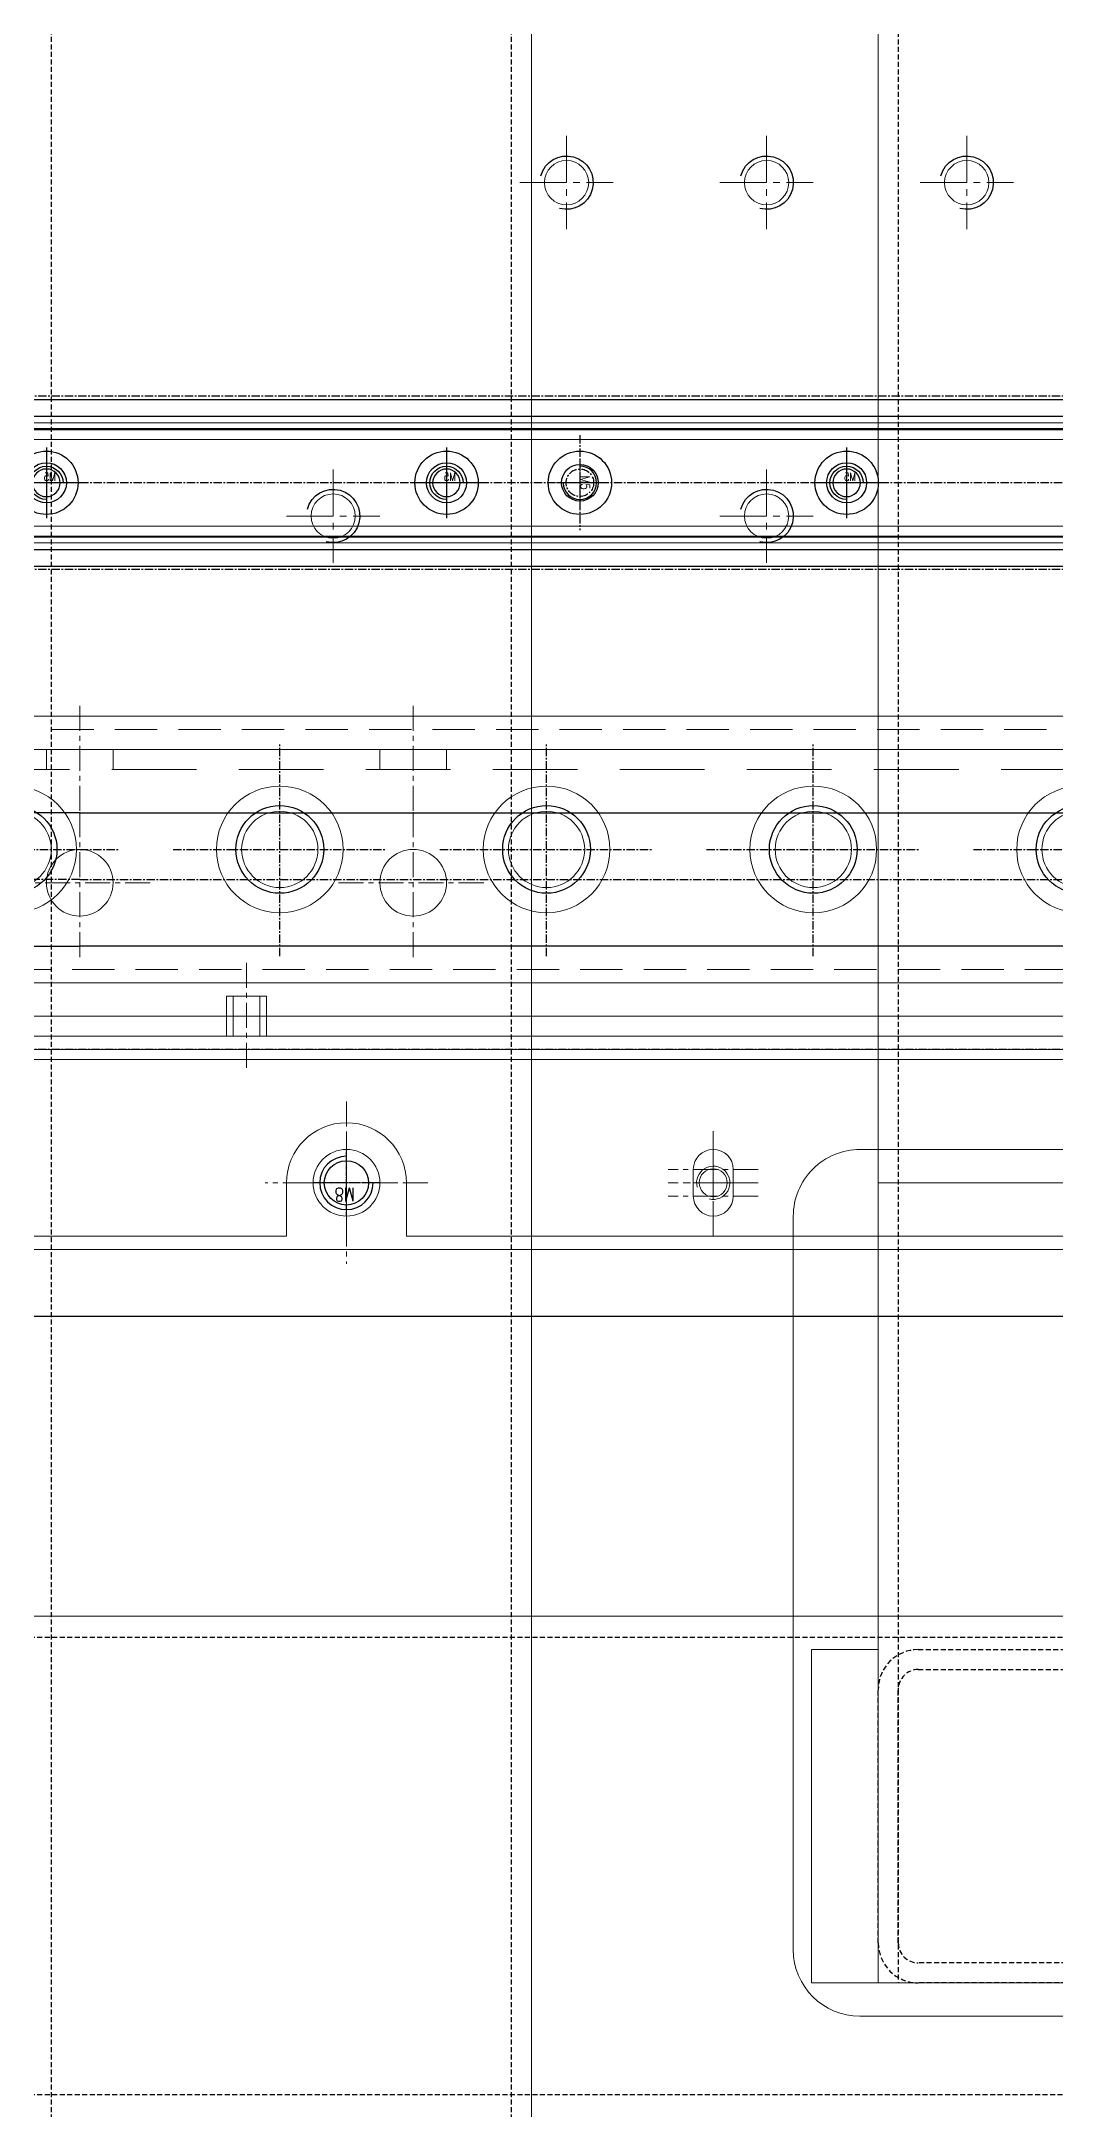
# Model space of a CAD drawing. Header units: millimetres. Extents: x -32759 to 129432, y 390 to 54305.
# Drawn here: x 28769.5 to 28921.6, y 24907.9 to 25218.1 of the extents above; entities that cross this region are included whole.
import ezdxf

# ---------------------------------------------------------------- set-up
doc = ezdxf.new("R2010")
doc.units = ezdxf.units.MM
for name, pattern in [('AM_ISO08W050', [18, 12, -1.5, 3, -1.5]), ('CENTER', [2, 1.25, -0.25, 0.25, -0.25]), ('CENTER1', [10, 7, -1, 1, -1]), ('HIDDEN', [0.375, 0.25, -0.125]), ('HIDDEN2', [4.7625, 3.175, -1.5875]), ('HIDDENX2', [19.05, 12.7, -6.35])]:
    doc.linetypes.add(name, pattern=pattern)
for name, color, linetype in [('01a', 8, 'Continuous'), ('01d', 211, 'Continuous'), ('44', 4, 'CENTER'), ('8', 17, 'Continuous'), ('CENTER', 1, 'CENTER'), ('CL', 1, 'CENTER'), ('FL', 3, 'Continuous'), ('HL', 2, 'HIDDEN'), ('THIN', 3, 'Continuous')]:
    doc.layers.add(name, color=color, linetype=linetype)
for name, color, linetype, lineweight in [('03 중심선', 1, 'CENTER', 25), ('1111111', 1, 'Continuous', 25), ('_BODY', 7, 'Continuous', 13), ('AM_4', 3, 'Continuous', 25), ('AM_7', 4, 'AM_ISO08W050', 25), ('AM_9', 253, 'Continuous', 0)]:
    doc.layers.add(name, color=color, linetype=linetype, lineweight=lineweight)
doc.styles.add('ROAMNS', font='romans.shx', dxfattribs={"width": 0.8, "bigfont": 'whgtxt.shx'})
doc.styles.add('ROMANS', font='romans')
doc.styles.get("Standard").update_dxf_attribs({"font": 'arial.ttf'})

# ---------------------------------------------------------------- blocks, each defined once
blk = doc.blocks.new('rtuyawda')
at = {"ltscale": 0.5}
blk.add_line((204600.39, 31563.9), (202390.39, 31563.9), dxfattribs=at)
at = {"layer": 'HL', "ltscale": 3}
for p, q in [((202390.39, 31635.9), (204600.39, 31635.9)), ((202390.39, 31566.9), (204600.39, 31566.9))]:
    blk.add_line(p, q, dxfattribs=at)
blk = doc.blocks.new('r6ewet')
at = {"ltscale": 0.5}
for p, q in [((205552.73, 30649.74), (205627.73, 30649.74)), ((205627.73, 30649.74), (205627.73, 30224.74))]:
    blk.add_line(p, q, dxfattribs=at)
at = {"layer": 'HL', "ltscale": 3}
for p, q in [((205555.93, 30224.74), (205555.93, 30649.74)), ((205624.53, 30224.74), (205624.53, 30649.74))]:
    blk.add_line(p, q, dxfattribs=at)
blk = doc.blocks.new('78544')
at = {"color": 0}
for name, p in [('rtuyawda', (-12396.08, -8094.85)), ('r6ewet', (-14113.42, -7180.69))]:
    blk.add_blockref(name, p, dxfattribs=at)
blk = doc.blocks.new('546YQQR3')
at = {"ltscale": 0.5}
for p, q in [((207388.28, 17178.89), (207278.28, 17178.89)), ((207268.28, 17168.89), (207268.28, 16766.14)), ((207398.28, 17168.89), (207398.28, 16766.14))]:
    blk.add_line(p, q, dxfattribs=at)
for centre, start, end in [((207278.28, 17168.89, 0), 90, 180), ((207388.28, 17168.89, 0), 360, 90)]:
    blk.add_arc(centre, 10, start, end, dxfattribs=at)
blk = doc.blocks.new('UYEWS')
blk.add_blockref('546YQQR3', (0, 293.69))
blk = doc.blocks.new('T7ETT')
at = {"ltscale": 0.5}
blk.add_line((206535.87, 18518.09), (208158.87, 18518.09), dxfattribs=at)
at = {"layer": 'HL', "ltscale": 3}
for p, q in [((206535.87, 18589.89), (208158.87, 18589.89)), ((206535.87, 18521.29), (208158.87, 18521.29))]:
    blk.add_line(p, q, dxfattribs=at)
blk = doc.blocks.new('574534')
blk.add_blockref('UYEWS', (-13724.46, 3117.63))
at = {"rotation": 90}
blk.add_blockref('T7ETT', (212121.92, -187231.41), dxfattribs=at)
blk = doc.blocks.new('A$C4AA64E7E')
at = {"color": 1, "linetype": 'CENTER', "ltscale": 3}
for p, q in [((280, 6.54), (280, -9.54)), ((330, 6.54), (330, -9.54)), ((280, -31.18), (280, -8.82)), ((330, -31.18), (330, -8.82)), ((268.82, -20), (291.18, -20)), ((318.82, -20), (341.18, -20))]:
    blk.add_line(p, q, dxfattribs=at)
at = {"color": 3}
for p, q in [((-20, 0), (630, 0)), ((-20, -40), (630, -40))]:
    blk.add_line(p, q, dxfattribs=at)
at = {"color": 2, "linetype": 'HIDDENX2', "ltscale": 3}
for p, q in [((275, 0), (275, -3)), ((285, 0), (285, -3)), ((325, 0), (325, -3)), ((335, 0), (335, -3))]:
    blk.add_line(p, q, dxfattribs=at)
at = {"color": 2, "linetype": 'HIDDENX2'}
blk.add_line((-20, -3), (630, -3), dxfattribs=at)
at = {"color": 3}
for centre in [(280, -20), (330, -20)]:
    blk.add_circle(centre, 5, dxfattribs=at)
blk = doc.blocks.new('A$C1A602C20')
at = {"color": 1, "linetype": 'CENTER', "ltscale": 3}
blk.add_line((193.16, -126.25), (193.16, -110.32), dxfattribs=at)
for p, q in [((190.16, -121.52), (190.16, -115.52)), ((196.16, -115.52), (190.16, -115.52)), ((191.16, -121.52), (191.16, -115.52)), ((195.16, -121.52), (195.16, -115.52)), ((196.16, -121.52), (196.16, -115.52))]:
    blk.add_line(p, q)
at = {"color": 3}
for p, q in [((503.16, -121.52), (-116.84, -121.52)), ((503.16, -123.52), (-116.84, -123.52))]:
    blk.add_line(p, q, dxfattribs=at)
blk = doc.blocks.new('1_4 STS SORKET_FV')
for radius in [9.5, 5.72]:
    blk.add_circle((9246.98, -3524.99), radius)
at = {"layer": 'CENTER'}
for p, q in [((9246.98, -3508.99), (9246.98, -3540.99)), ((9262.98, -3524.99), (9230.98, -3524.99))]:
    blk.add_line(p, q, dxfattribs=at)
at = {"layer": 'THIN'}
blk.add_circle((9246.98, -3524.99), 6.58, dxfattribs=at)
blk = doc.blocks.new('A$C22B00287')
at = {"color": 2, "linetype": 'HIDDEN2', "ltscale": 2}
for p, q in [((520, 50), (-80, 50)), ((-80, 14), (520, 14))]:
    blk.add_line(p, q, dxfattribs=at)
blk.add_lwpolyline([(519, 52), (-79, 52), (-80, 51), (-80, 13), (-79, 12), (519, 12), (520, 13), (520, 51)], close=True)
at = {"xscale": -1}
for p in [(9446.98, 3556.99), (9486.98, 3556.99), (9526.98, 3556.99), (9566.98, 3556.99), (9606.98, 3556.99)]:
    blk.add_blockref('1_4 STS SORKET_FV', p, dxfattribs=at)
blk = doc.blocks.new('A$C1D586A40')
at = {"color": 1, "linetype": 'CENTER', "ltscale": 3}
for p, q in [((475, 611.58), (475, 635.94)), ((530, 631.76), (530, 615.76)), ((487.18, 623.76), (462.82, 623.76)), ((536.75, 625.76), (523.25, 625.76)), ((536.75, 623.76), (523.25, 623.76)), ((536.75, 621.76), (523.25, 621.76))]:
    blk.add_line(p, q, dxfattribs=at)
at = {"color": 3}
for p, q in [((359, 631.76), (466, 631.76)), ((466, 623.76), (466, 631.76)), ((484, 631.76), (591, 631.76)), ((484, 623.76), (484, 631.76)), ((527, 625.76), (527, 621.76)), ((533, 621.76), (533, 625.76)), ((121, 605.26), (799, 605.26))]:
    blk.add_line(p, q, dxfattribs=at)
at = {"color": 1, "linetype": 'CENTER1'}
for p, q in [((475, 616.76), (475, 630.76)), ((530, 619.19), (530, 628.34)), ((468, 623.76), (482, 623.76)), ((534.58, 623.76), (525.42, 623.76)), ((473, 516.76), (473, 530.76)), ((538, 516.76), (538, 530.76)), ((466, 523.76), (480, 523.76)), ((531, 523.76), (545, 523.76)), ((508, 466.76), (508, 480.76)), ((538, 466.76), (538, 480.76)), ((568, 466.76), (568, 480.76)), ((501, 473.76), (515, 473.76)), ((531, 473.76), (545, 473.76)), ((561, 473.76), (575, 473.76))]:
    blk.add_line(p, q, dxfattribs=at)
at = {"color": 2, "linetype": 'HIDDENX2'}
blk.add_line((121, 603.76), (799, 603.76), dxfattribs=at)
at = {"color": 2, "ltscale": 10}
blk.add_lwpolyline([(785, 451.31), (785, 633.76), (135, 633.76), (135, 53.76), (785, 53.76), (785, 252.03)], dxfattribs=at)
at = {"color": 2}
blk.add_circle((475, 623.76), 5, dxfattribs=at)
at = {"color": 3}
blk.add_circle((530, 623.76), 2.1, dxfattribs=at)
at = {"ltscale": 10}
for centre in [(473, 523.76), (538, 523.76), (508, 473.76), (538, 473.76), (568, 473.76)]:
    blk.add_circle(centre, 3.32, dxfattribs=at)
at = {"color": 3}
for centre, radius, start, end in [((530, 625.76), 3, 0, 180), ((475, 623.76), 9, 180, 0), ((530, 621.76), 3, 180, 0)]:
    blk.add_arc(centre, radius, start, end, dxfattribs=at)
blk.add_arc((530, 623.76), 2.5, 164.966, 104.591)
at = {"layer": 'THIN', "ltscale": 10}
for centre in [(473, 523.76), (538, 523.76), (508, 473.76), (538, 473.76), (568, 473.76)]:
    blk.add_arc(centre, 4, 195, 105, dxfattribs=at)
at = {"ltscale": 10, "xscale": -1, "rotation": 180}
blk.add_blockref('A$C1A602C20', (266.84, 480.25), dxfattribs=at)
at = {"xscale": -1, "rotation": 180}
blk.add_blockref('A$C4AA64E7E', (155, 558.76), dxfattribs=at)
blk.add_blockref('A$C22B00287', (225, 541.76))
blk = doc.blocks.new('ORDERNO')
at = {"color": 3}
blk.add_attdef('ORDER', (0, 0), '', height=5, dxfattribs=at)
blk = doc.blocks.new('lyk-2536')
at = {"ltscale": 0.5}
blk.add_circle((187210.73, 49646.6), 2.07, dxfattribs=at)
at = {"layer": '03 중심선'}
for p, q in [((187210.73, 49651.88), (187210.73, 49641.32)), ((187205.45, 49646.6), (187216.01, 49646.6))]:
    blk.add_line(p, q, dxfattribs=at)
at = {"layer": '1111111'}
blk.add_arc((187210.73, 49646.6), 2.5, 270, 180, dxfattribs=at)
at = {"color": 2}
ref = blk.add_blockref('ORDERNO', (187209.31, 49646.9), dxfattribs=dict(at, xscale=0.4000000000014552, yscale=0.4000000000014552, zscale=0.4000000000014552))
ref.add_attrib('ORDER', 'M5', (187209.31, 49646.9), dxfattribs={"color": 0, "height": 1.2, "style": 'ROMANS', "width": 0.8})
blk = doc.blocks.new('lyk-2709')
for p, q in [((175451.15, 19887.86), (174871.15, 19887.86)), ((175451.15, 19862.86), (174871.15, 19862.86))]:
    blk.add_line(p, q)
for radius in [4.75, 2.75]:
    blk.add_circle((175111.15, 19875.36), radius)
at = {"layer": 'CENTER'}
for p, q in [((175111.15, 19868.24), (175111.15, 19882.49)), ((174866.83, 19875.36), (175456.2, 19875.36))]:
    blk.add_line(p, q, dxfattribs=at)
at = {"extrusion": (0, 0, -1), "zscale": -1, "rotation": 180}
for p in [(12139.57, 69521.97), (12079.57, 69521.97), (12019.57, 69521.97)]:
    blk.add_blockref('lyk-2536', p, dxfattribs=at)
blk = doc.blocks.new('sdfgsdfgsdgfsd')
at = {"layer": 'AM_4'}
for p, q in [((150479.65, 21187.66), (149899.65, 21187.66)), ((150479.65, 21185.65), (149899.65, 21185.65)), ((150479.65, 21169.67), (149899.65, 21169.67)), ((150479.65, 21167.66), (149899.65, 21167.66))]:
    blk.add_line(p, q, dxfattribs=at)
for centre, radius in [((150099.65, 21177.66), 4.75), ((150159.65, 21177.66), 4.75), ((150219.65, 21177.66), 4.75), ((150099.65, 21177.66), 3), ((150159.65, 21177.66), 3), ((150219.65, 21177.66), 3)]:
    blk.add_circle(centre, radius, dxfattribs=at)
at = {"layer": 'AM_7'}
for p, q in [((150099.65, 21172.67), (150099.65, 21182.65)), ((150159.65, 21172.67), (150159.65, 21182.65)), ((150219.65, 21172.67), (150219.65, 21182.65)), ((150094.67, 21177.66), (150104.64, 21177.66)), ((150154.67, 21177.66), (150164.64, 21177.66)), ((150214.67, 21177.66), (150224.64, 21177.66))]:
    blk.add_line(p, q, dxfattribs=at)
at = {"layer": 'AM_9'}
for p, q in [((150479.65, 21186.66), (149899.65, 21186.66)), ((150479.65, 21185.81), (149899.65, 21185.81)), ((150479.65, 21184.16), (149899.65, 21184.16)), ((150479.65, 21171.16), (149899.65, 21171.16)), ((150479.65, 21169.5), (149899.65, 21169.5)), ((150479.65, 21168.66), (149899.65, 21168.66))]:
    blk.add_line(p, q, dxfattribs=at)
blk = doc.blocks.new('XCVBXCVBBCV')
blk.add_circle((150256.28, 21702.5), 3.32)
at = {"layer": 'CL', "ltscale": 0.5}
for p, q in [((150256.28, 21707.5), (150256.28, 21697.5)), ((150251.28, 21702.5), (150261.28, 21702.5))]:
    blk.add_line(p, q, dxfattribs=at)
at = {"layer": 'FL', "color": 1}
blk.add_arc((150256.28, 21702.5), 4, 270, 180, dxfattribs=at)
at = {"color": 2, "insert": (150255.02, 21705.26), "char_height": 2, "width": 5.28, "attachment_point": 1, "style": 'ROAMNS'}
blk.add_mtext('M8', dxfattribs=at)
blk = doc.blocks.new('asdfassas')
at = {"ltscale": 0.5}
blk.add_line((130716.24, 40325.74), (129956.24, 40325.74), dxfattribs=at)
blk.add_blockref('XCVBXCVBBCV', (-19895.04, 18603.25))
blk = doc.blocks.new('ghsdfgsdf')
blk.add_circle((150255.99, 21632.33), 2.07)
at = {"layer": 'CL'}
for p, q in [((150255.99, 21635.83), (150255.99, 21628.83)), ((150252.49, 21632.33), (150259.49, 21632.33))]:
    blk.add_line(p, q, dxfattribs=at)
at = {"layer": 'FL', "color": 1}
blk.add_arc((150255.99, 21632.33), 2.5, 270, 180, dxfattribs=at)
at = {"insert": (150254.93, 21633.84), "char_height": 1.4, "width": 3.696, "attachment_point": 1, "style": 'ROAMNS'}
blk.add_mtext('M5', dxfattribs=at)
blk = doc.blocks.new('asfsafdafasffafassaf')
for p, q in [((127749.32, 40240.8), (128329.32, 40240.8)), ((127749.32, 40168.8), (128329.32, 40168.8)), ((127749.32, 40142.8), (128329.32, 40142.8))]:
    blk.add_line(p, q)
at = {"rotation": 90}
blk.add_blockref('ghsdfgsdf', (149621.65, -110100.19), dxfattribs=at)
blk = doc.blocks.new('asdfasffsadf')
for p, q in [((134154.05, 39021.81), (134154.05, 38805.81)), ((134134.05, 38805.81), (134134.05, 39015.25)), ((134134.05, 38805.81), (134134.05, 38646.36)), ((134154.05, 38639.81), (134154.05, 38805.81))]:
    blk.add_line(p, q)
at = {"layer": 'CENTER'}
for q in [(134144.05, 39021.81), (134144.05, 38639.81)]:
    blk.add_line((134144.05, 38805.81), q, dxfattribs=at)
blk = doc.blocks.new('XCVBXCVBXCVBCXCBCXB')
blk.add_blockref('sdfgsdfgsdgfsd', (-13671.99, 15330.34))
at = {"layer": '01a', "rotation": 90}
blk.add_blockref('asdfasffsadf', (175348.47, -97576.55), dxfattribs=at)
at = {"layer": '01d'}
blk.add_blockref('asdfassas', (6141.43, -3692.74), dxfattribs=at)
at = {"layer": '44'}
blk.add_blockref('asfsafdafasffafassaf', (8478.34, -3647.8), dxfattribs=at)
at = {"layer": '8', "ltscale": 0.5}
blk.add_blockref('lyk-2709', (-38643.49, 16632.64), dxfattribs=at)
blk = doc.blocks.new('7RYT')
blk.add_blockref('XCVBXCVBXCVBCXCBCXB', (170827.6, -771.94))
at = {"ltscale": 0.5, "xscale": -1}
blk.add_blockref('A$C1D586A40', (307805.26, 35217.29), dxfattribs=at)
blk = doc.blocks.new('ytudty')
at = {"ltscale": 0.5}
for p, q in [((301354.97, 32243.44), (301354.97, 32253.44)), ((301354.97, 32253.44), (301404.97, 32253.44)), ((301404.97, 32243.44), (301404.97, 32253.44)), ((301354.97, 32243.44), (301404.97, 32243.44))]:
    blk.add_line(p, q, dxfattribs=at)
blk = doc.blocks.new('ryje')
at = {"ltscale": 0.5}
for p, q in [((208578.2, 21455.36), (208578.2, 21335.36)), ((208978.2, 21455.36), (208578.2, 21455.36)), ((208978.2, 21335.36), (208578.2, 21335.36))]:
    blk.add_line(p, q, dxfattribs=at)
blk = doc.blocks.new('trtru')
at = {"layer": 'HL', "ltscale": 3}
for p, q in [((311532.58, 919.21), (311570.58, 919.21)), ((311532.58, 916.21), (311570.58, 916.21)), ((311526.58, 875.21), (311526.58, 913.21)), ((311529.58, 875.21), (311529.58, 913.21)), ((311573.58, 913.21), (311573.58, 875.21)), ((311576.58, 913.21), (311576.58, 875.21)), ((311570.58, 872.21), (311532.58, 872.21)), ((311570.58, 869.21), (311532.58, 869.21))]:
    blk.add_line(p, q, dxfattribs=at)
for centre, radius, start, end in [((311532.58, 913.21), 6, 90, 180), ((311570.58, 913.21), 6, 0, 90), ((311532.58, 913.21), 3, 90, 180), ((311570.58, 913.21), 3, 0, 90), ((311532.58, 875.21), 6, 180, 270), ((311532.58, 875.21), 3, 180, 270), ((311570.58, 875.21), 6, 270, 0), ((311570.58, 875.21), 3, 270, 0)]:
    blk.add_arc(centre, radius, start, end, dxfattribs=at)
blk = doc.blocks.new('uyiry')
at = {"ltscale": 0.5}
for p in [(283472.72, 1551.76), (282672.72, 1501.76)]:
    blk.add_line(p, (282672.72, 1551.76), dxfattribs=at)
at = {"layer": 'HL', "ltscale": 3}
blk.add_line((283472.72, 1548.76), (282672.72, 1548.76), dxfattribs=at)
blk = doc.blocks.new('735w4w')
blk.add_blockref('trtru', (-103133.04, 22736.74))
at = {"color": 3}
blk.add_blockref('uyiry', (-74279.18, 22104.18), dxfattribs=at)
blk = doc.blocks.new('r6uw33')
for name, p in [('ytudty', (-92961.44, -8587.49)), ('735w4w', (0, 0))]:
    blk.add_blockref(name, p)
at = {"color": 6, "xscale": -1, "rotation": 89.99999997665459}
blk.add_blockref('ryje', (229848.9, 232234.14), dxfattribs=at)
blk = doc.blocks.new('y8e5ey')
for name, p, rotation in [('78544', (120364.948, -179805.35), 90), ('574534', (117525.357, -181894.861), 90), ('r6uw33', (120603.837, -196739.575), 90), ('7RYT', (404198.408, 47615.019), 180.0000000000476)]:
    blk.add_blockref(name, p, dxfattribs=dict(rotation=rotation))
blk = doc.blocks.new('1')
at = {"color": 6}
blk.add_blockref('y8e5ey', (-86090.027, -6800.077), dxfattribs=at)
blk = doc.blocks.new('sdfgsdfgcxvxbxcv')
blk.add_blockref('1', (266381.038, 132792.991))

msp = doc.modelspace()

# ---------------------------------------------------------------- block references
at = {"layer": '_BODY'}
msp.add_blockref('sdfgsdfgcxvxbxcv', (-248343.91, -112719.97), dxfattribs=at)

doc.saveas('drawing.dxf')
